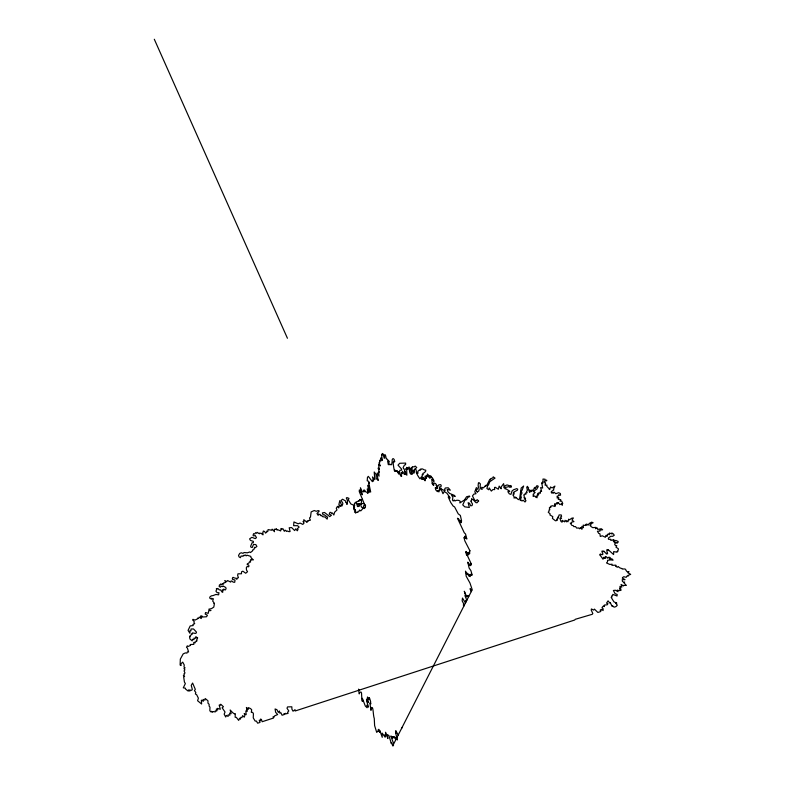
<?xml version="1.0" encoding="UTF-8"?>
<svg xmlns="http://www.w3.org/2000/svg" width="785" height="785" viewBox="0 0 785 785"><rect width="100%" height="100%" fill="white"/><g stroke="black" fill="none" stroke-linecap="round" stroke-linejoin="round"><path stroke-width="1.18" d="M358.49 689.142L359.216 693.901L359.932 692.321L360.972 691.997L361.532 692.959L361.905 700.887L362.768 701.447L362.346 698.287L365.329 706.058L367.086 707.766L367.017 705.058C370.844 712.034 365.575 699.337 366.889 700.897L366.467 699.15L368.469 702.575L367.409 698.071L367.743 698.679C366.281 693.067 370.177 703.703 369.038 697.786L369.509 698.836L369.441 698.032C371.609 703.409 370.029 701.476 370.873 703.831L369.872 702.948L370.628 707.962C371.207 712.603 370.844 708.973 371.266 709.306L370.569 707.02L371.295 708.384C373.405 704.194 373.022 715.841 374.259 718.403L374.612 725.585L376.702 732.385L378.125 730.913L378.399 731.492L378.282 729.451L379.018 729.432L379.606 732.376L379.803 730.521L382.236 737.331L382.128 733.092L385.141 737.223L385.092 734.515L385.778 736.173L385.513 732.248L387.888 738.567L387.397 734.574L388.928 735.623L391.303 743.454L391.332 742.6L392.755 745.75L393.118 744.936L393.501 745.73L393.059 742.041L390.783 736.016L391.98 736.605L392.696 738.292L393.04 736.546L393.766 737.566L393.521 736.585L394.335 736.683L395.748 739.598L395.208 737.841L395.748 737.321L397.367 739.961L395.611 732.788L396.121 732.955L395.748 730.678L398.23 735.005M392.755 745.75L472.207 589.712L469.979 583.049L466.182 576.219L465.495 571.146L466.555 573.56L466.575 572.942L467.36 574.522L467.153 573.197L468.92 576.092L468.537 574.012C472.207 580.527 468.105 572.343 470.608 575.327L470.539 574.424L471.471 575.425L471.049 574.178L472.148 575.16L471.952 574.208L470.892 570.616L469.145 568.095L467.762 562.158L469.479 565.465L469.273 563.993L470.244 565.651L470.215 564.238L470.951 565.337L470.617 563.444L471.402 564.189L467.252 555.289L466.683 555.437L465.711 552.041L466.123 552.385L466.182 551.433L468.066 555.113L467.85 552.503L468.586 553.876L468.233 552.306L469.165 554.004L469.155 552.866L469.656 553.68L469.626 550.53L469.999 550.923L464.877 540.953L463.974 537.48L464.769 538.49L464.553 536.744L465.407 538.255L465.024 536.135L466.839 539.04L465.544 534.026L464.269 532.76L457.469 518.257L458.695 519.022L460.972 522.781L461.011 521.279L461.482 522.133L460.972 520.455L461.609 521.093L460.363 515.451L458.214 513.841L454.574 506.904L453.21 506.129L450.757 502.567L448.196 496.974L449.128 496.954L449.933 498.269L449.766 497.317L446.92 493.245L444.251 491.459L442.995 493.726L440.827 488.564L439.217 488.093L439.767 486.788L440.915 486.985L441.209 485.326L440.62 484.639L438.668 484.904L437.539 486.828L436.087 485.375M363.121 508.287L361.463 507.051C360.03 503.901 361.483 505.177 361.296 502.429C362.542 502.429 359.765 497.101 359.667 500.467L355.899 502.145L358.195 504.912L359.03 503.842L360.55 504.137C362.866 503.568 363.18 502.606 365.516 505.236L365.378 507.718L364.201 507.149L364.534 508.562L363.131 508.287L360.776 510.898L359.569 510.024L359.491 510.947L357.891 511.467L358.009 512.301L355.615 512.654L354.496 512.095L355.222 510.191L354.006 508.965L354.555 507.316L353.741 505.216L350.915 503.999L348.334 499.947L348.972 498.347L346.911 497.582L346.313 498.033L347.47 500.555L347.323 504.048L346.774 504.451L346.509 502.734L345.665 502.469L345.734 501.085L342.564 499.211L341.112 500.418L342.849 503.234L342.515 504.824L340.042 506.07C337.452 504.47 340.072 510.24 338.05 506.953L337.471 506.335L336.284 508.297L336.971 509.985L334.577 512.242L333.861 515.029L332.31 512.919L331.447 513.459L331.044 512.448L329.975 512.36L329.19 514.146L331.456 515.215L329.729 516.618L324.558 512.487L322.37 512.919L323.135 514.931L324.205 514.734L327.6 517.207L327.149 519.13L325.068 517.06L322.429 516.599L321.507 515.382L320.81 515.686L320.221 514.41L319.004 514.675L318.641 513.841L318.111 515.343L316.993 513.488L319.269 511.025L318.239 510.574L316.247 511.28L314.275 510.525L311.154 511.908L310.477 517.178C309.241 517.521 309.467 518.856 310.271 519.709L310.232 520.367L308.171 520.553L308.171 521.279L307.013 521.063L307.063 522.398L303.795 519.67L303.952 521.574L303.01 521.417L304.06 523.036L302.843 524.39L300.047 523.075L298.123 523.811L293.943 521.937L293.61 525.685L297.564 525.685L299.134 527.078L297.338 528.688L298.025 529.433L297.289 530.797L295.739 528.815L294.65 530.572L291.647 527.598L289.204 527.755L290.077 531.553L289.027 531.661L287.182 530.974L286.633 531.445L285.102 530.14L284.337 531.298L282.826 528.599L281.746 529.424L281.089 528.433L280.687 530.935L277.291 529.532L277.026 530.111L276.271 528.59L275.663 529.443L274.299 529.227L274.485 531.71L272.13 529.149L271.757 530.218L268.077 529.6L267.832 531.386L266.763 531.082L266.988 531.985L265.487 533.103L264.702 531.543L263.309 531.033L262.857 533.035L262.043 533.388L262.926 533.78L263.014 534.87L261.111 533.358L259.55 533.143L259.413 533.771L257.078 532.328L256.656 533.3L255.635 532.632L254.674 534.065L253.614 533.633L253.025 535.36L253.712 535.949L255.243 535.498L256.469 537.656L255.282 538.628L251.877 537.323L249.61 538.893L250.454 540.423L253.378 541.375L253.31 542.759L252.142 542.71L250.592 546.321L250.945 547.174L252.25 547.498L253.486 544.476L255.822 544.564L256.911 546.438L255.145 547.783L254.575 547.253L253.84 549.598L252.544 550.059L252.623 550.815L250.503 552.532L249.758 551.963L247.353 552.807L244.164 552.532L242.899 553.346L241.338 552.777L239.71 553.415L238.542 555.456L239.091 556.908L240.387 557.684L241.083 556.025L243.016 556.251L243.281 555.329C244.498 556.742 244.763 553.533 246.166 555.839L247 555.201L250.817 556.379L250.906 557.419L253.28 559.95L251.21 559.342L251.328 560.186L250.405 560.058L250.543 562.139L249.434 561.736L249.139 562.855L247.314 563.836L247.216 564.601L248.58 564.896L249.012 566.132L248.502 566.809L247.206 566.397L246.313 567.781L246.51 570.106L247.55 571.706L245.705 573.236L242.85 571.186L241.554 571.765L241.466 573.776L237.953 573.806L237.629 575.464L238.444 577.701L236.864 578.309L236.923 579.271L236.157 578.359L233.577 577.711C232.772 576.347 231.86 579.212 232.684 579.448L235.039 580.017L234.725 582.303L233.116 582.127L231.909 581.047L231.075 580.969L230.731 582.107L227.571 580.547L226.737 581.538L224.765 580.527L225.825 582.391L223.646 582.912L223.705 583.873L222.724 583.49L222.969 584.099L221.566 584.393L220.732 583.854L220.693 584.776L219.476 584.815L219.162 586.523L220.448 587.19L221.105 586.159L222.557 586.591L222.95 585.914L225.746 587.484L226.09 588.73L225.275 589.996L223.676 589.054L223.646 590.222L222.292 589.751L222.842 592.057L222.292 592.302L220.428 589.829L219.3 589.918L217.906 588.475L216.258 588.878L216.837 589.358L215.895 591.174L217.239 592.724L218.966 592.704L218.632 594.834L215.875 594.481L213 595.599C210.969 595.324 207.534 598.042 211.4 599.083L211.724 598.18L212.205 598.975L213.363 598.719L212.706 601.153L213.952 602.625L213.726 603.361L214.442 603.42L213.805 607.109L211.479 608.64L208.839 609.18L209.477 610.288L210.959 610.514L208.751 610.73L208.192 613.379L205.542 612.535L205.199 614.076L207.417 615.234L206.543 616.755L202.883 616.99C202.491 615.882 199.979 615.146 200.597 616.863L201.882 617.049L201.156 618.511L199.243 617.088L198.468 618.443L197.447 618.129L197.761 618.747L195.004 620.091L192.992 619.345L192.59 619.905L194.209 621.583L194.023 622.927L194.719 623.633L192.874 624.575L193.198 625.566L190.206 625.91L188.057 630.414L189.911 633.26L189.911 630.708L190.883 630.836L191.079 628.971L193.561 628.981L196.495 632.121C196.23 634.339 194.562 633.024 192.384 632.936L192.443 633.799L191.766 633.652L191.775 634.427L190.029 635.752L190.323 636.625L189.607 636.713L189.892 638.921L192.168 640.903L192.502 639.314L193.954 639.667L194.003 638.097L195.161 638.47L195.867 636.723L197.673 637.92L196.986 637.891L196.996 640.324L196.289 640.413L196.75 641.316L194.915 642.022L195.141 642.915L193.758 642.424L193.836 644.377L190.225 644.534L190.51 645.407L188.037 646.497L187.321 645.819L186.487 647.301L187.419 648.106L188.586 652.001L187.399 651.884L186.967 653.1L185.388 652.904L183.19 653.876L180.334 659.096L180.118 665.062L181.06 665.543L180.893 663.825L182.728 662.128L184.269 665.023L183.984 667.054L185.083 667.849L183.975 668.594L184.877 669.86L184.073 670.851L184.975 673L183.906 673.991L184.377 674.923L183.347 675.64L184.632 676.474L183.69 677.023L184.416 682.018L185.358 683.588L183.278 687.827L185.427 688.209L185.535 689.034L188.253 691.153L188.665 689.868L189.882 691.094L189.676 690.084L191.726 690.28L192.315 689.358L191.236 685.413L192.6 683.038L195.318 689.358L194.454 690.623L195.818 692.448L195.377 693.969L196.662 694.725L198.389 698.169L197.575 700.73L201.627 704.027L201.352 700.171L203.393 701.25L203.07 699.406L204.934 700.132L205.16 698.483L207.966 700.779L207.986 703.203L209.114 704.253L209.095 706.029L209.978 707.187L209.84 710.788L211.057 712.015L211.273 711.259L212.529 712.25L212.617 711.544L215.345 711.887L215.267 710.817L216.729 711.053L216.317 709.022L217.69 709.964L217.327 708.355L220.33 709.238L219.162 705.116L220.536 705.165L220.3 704.39L220.879 704.351L223.44 706.755L222.145 707.776L225.03 712.024L224.167 714.173L225.737 717.019L226.296 715.439L228.131 716.401L228.111 714.86L229.917 715.164L229.622 713.084L231.153 713.732L230.162 709.974L232.772 712.731L234.509 713.928L235.264 713.594L235.157 717.274L236.324 717.353L238.679 720.394L239.533 718.206L240.347 719.207L240.838 717.323L241.908 717.608L242.653 715.616L244.253 717.176L244.92 715.223L244.194 713.575L246.176 714.664L245.823 710.886L247.167 711.504L246.608 709.787L247.471 709.856L246.372 707.471L248.502 709.247L248.403 707.628L250.415 708.551L251.681 709.66L251.308 712.387L252.593 712.28L253.418 713.722L253.251 717.882L255.174 721.111L256.371 721.042L257.657 723.191L259.992 722.435L259.246 720.218L260.522 720.708L260.434 719.089L261.415 719.413L262.151 721.729L273.494 718.039L273.072 716.744L274.142 717.088L274.465 715.959L277.654 714.546L275.643 712.319L275.074 708.963L276.87 709.65L278.381 712.427L279.431 710.974L279.892 713.231L280.834 712.652L282.08 715.243L284.082 714.595L284.052 713.526L285.259 714.144L285.72 713.28L286.466 713.82L288.144 713.271L287.565 712.299L288.782 710.945L287.006 708.286L287.536 706.902L291.834 706.804L291.932 709.218L293.031 711.19L295.042 709.65L295.131 710.994L574.649 620.032L575.297 619.296L592.243 614.302L592.842 613.527L591.233 610.141L591.399 608.954L593.637 610.073L594.422 609.111L597.876 612.467L600.339 611.672L601.133 610.73L600.103 610.19L601.84 609.297L603.086 610.602L603.135 608.846L602.026 607.482L603.459 605.971L604.283 606.599L604.362 605.078L607.325 604.764L607.933 603.626L606.511 603.145L608.051 600.849L609.827 603.037L610.22 602.487L611.731 605.667C611.191 607.021 613.428 604.489 612.555 606.295L614.321 607.119C616.245 606.677 616.568 606.177 617.275 605.157L615.626 603.066L616.814 603.155L613.948 601.869L611.152 597.375L612.094 596.875L611.466 596.09L612.653 595.481L612.761 594.373L617.049 596.001L617.167 594.451L615.077 593.617L613.379 590.487L615.352 590.232L618.011 591.704L617.157 590.134C619.424 590.85 620.209 590.575 621.121 590.143L620.768 589.329L619.669 589.29L620.778 588.269L619.61 588.083L620.699 587.16L619.934 586.356L621.906 587.062L621.072 584.442L623.633 585.953L623.476 585.404L626.42 585.424L624.075 583.029L624.664 582.058L623.938 582.382L622.407 581.381L622.23 579.703L625.037 579.693L622.309 578.074L622.672 577.475L623.79 576.72L626.234 577.309L626.813 576.18L628.304 576.043L628.069 575.356L630.698 574.365L627.833 572.756L629.03 571.706L626.989 571.657L625.949 570.283C625.704 568.409 624.036 569.086 622.25 569.046L622.162 568.654C620.798 568.173 619.365 568.026 618.315 566.525L617.108 567.31L616.441 566.22L615.715 566.534L615.862 565.171L611.917 565.347L612.123 564.209L609.808 564.444L606.511 562.943L607.531 561.795L607.561 560.313L609.749 560.039L609.356 558.469L611.005 560.166C610.347 558.106 615.381 562.178 611.937 558.881L610.485 558.743C610.926 557.242 608.296 556.673 607.953 557.919L607.266 558.125C606.471 556.516 606.324 556.781 605.363 556.447L605.206 558.361L604.646 557.635L604.587 558.439C602.851 554.553 603.822 561.579 602.419 558.331L599.76 554.75L600.692 555.015L600.221 553.965C606.756 557.124 598.376 548.48 603.93 551.737L603.773 551.031L606.609 554.053L606.864 553.258L607.61 553.798L606.766 550.678L607.031 549.49L608.503 550.589L608.306 549.804L613.595 554.553L613.693 551.59L617.108 552.218L617.226 551.394L617.942 551.364C617.432 550.413 618.698 550.148 618.305 548.686L615.97 547.184L616.794 545.663L615.391 545.506L614.616 544.093L615.607 542.788L613.919 541.787L617.236 543.132L616.971 542.474L617.923 542.533L618.178 541.454L615.734 540.404L614.125 541.405L614.145 540.129L613.262 541.002L613.703 539.648L611.535 540.315L610.494 540.09L610.759 539.295L608.493 539.315L608.326 538.117L610.779 536.263L612.712 536.302L614.253 535.242L613.379 533.839L611.858 533.751L612.045 532.897L611.329 533.731L609.425 533.035L609.327 534.742L608.179 533.849L607.551 535.017L607.197 534.663L607.335 536.135L606.766 536.381L605.902 535.36L605.382 537.254L602.311 535.802L600.289 536.44L599.917 533.8L598.641 533.339L597.405 531.209L600.025 531.072L599.818 530.14L602.664 529.777L601.271 528.737L597.719 529.414L597.248 527.962L595.472 528.747L595.992 527.373L592.754 527.657L591.095 526.598L590.065 525.401L591.056 524.959L590.457 523.948L593.156 522.761L591.635 522.153L589.26 523.458L588.809 524.812L587.896 524.194L587.906 525.077L586.248 524.027L586.209 525.322L585.747 524.753L585.512 525.499L583.167 525.136L583.481 527.677L581.862 526.352L582.009 529.218L580.88 527.677L581.086 528.609L580.115 527.883L579.526 528.786L578.584 527.932L576.69 528.128L575.562 526.588L573.756 526.617L573.413 525.754L571.804 525.312L570.244 523.065L571.411 523.32L571.784 522.005L573.963 521.682L572 519.994L573.403 517.972L571.853 518.149L569.41 519.866L568.713 519.15L567.947 521.789L566.701 520.681L566.603 521.868L565.072 520.288L564.69 521.858L562.119 520.337L562.521 521.574L561.952 522.133L560.981 521.466L559.872 518.198L561.56 518.394L560.618 516.932L561.599 516.334L561.216 514.94L559.087 514.94L558.351 517.305L557.811 517.07L558.017 518.551L557.134 518.473L557.428 519.905L556.908 519.513L556.771 520.514L555.427 520.789L552.395 518.375L552.797 516.628L549.922 514.921L550.148 513.89L548.244 512.222L549.137 511.045L548.951 510.024L549.804 509.808L549.441 508.248C548.587 506.973 552.277 508.121 550.344 506.433L552.326 505.717L555.162 506.502L554.396 504.961L555.407 505.295L554.553 503.793L557.311 503.98L556.663 502.704L558.4 503.185L558.233 502.635L559.852 504.578L561.246 503.97L562.384 505.187L561.589 503.813L562.786 503.44L561.569 501.007L559.98 501.232L560.775 499.633L558.272 499.329L558.891 497.798L556.997 497.857L557.831 497.17L556.967 496.306L558.773 495.659L558.567 494.815L560.559 495.188L560.372 493.539L558.684 492.725L555.77 493.696L554.014 492.126L553.033 493.343L552.758 492.372L551.6 493.039L551.345 492.529L551.306 491.596L553.837 489.86L553.405 489.418L554.926 486.082L552.13 487.946L550.471 486.955L549.775 489.565A1.609 1.442 26.8 0 1 548.823 488.515L546.645 486.16L546.968 485.15L545.094 485.248L545.683 483.756L545.133 484.002L545.438 482.755L544.348 482.255L544.476 481.342L546.811 480.675L546.625 480.145L544.986 480.371L545.084 479.223L542.985 479.046L543.034 482.471L542.298 482.176L542.749 483.58L541.699 482.814L542.661 488.044L540.669 487.573L541.611 491.459L540.404 490.89L540.404 493.225L538.942 492.637L538.785 494.314L537.882 493.353L537.931 495.786L537.136 495.041L537.018 497.798L535.802 496.365L535.949 497.16L534.673 496.13L532.887 496.051L533.584 495.62L533.133 494.226L534.163 493.775L534.035 492.843L535.164 492.587L533.731 491.253L536.871 489.006C537.931 487.269 536.734 487.74 538.245 486.926L538.049 486.023L536.871 485.689L535.753 487.779L535.125 487.2L535.046 488.702L534.183 487.985L533.309 491.076L532.122 489.879L532.034 491.027L531.219 490.399L530.905 491.773L530.091 490.164L529.669 492.313L528.933 490.674L529.394 490.105L528.236 489.133L528.56 487.77L527.608 487.2L527.657 486.317L526.715 487.102L527.363 490.38L526.47 491.763L527.108 492.705L525.518 493.039L526.009 494.177L525.018 493.883L523.703 495.08L524.311 495.796L524.056 497.621L525.234 497.965L525.567 498.799L524.4 498.455L525.95 500.722L525.008 501.998L523.193 500.222L521.927 501.026L521.534 500.094L520.259 500.536L520.455 498.112L521.299 498.112L520.798 495.129L521.976 493.137L521.26 490.87L522.113 490.252L523.654 486.003L521.191 488.074L519.601 498.73L518.385 499.643L515.519 497.101L515.431 497.749L515.981 497.504L513.979 498.024L514.204 496.817L513.007 495.257L513.184 494.442L513.93 494.599L513.174 493.098L514.165 493.392L513.832 492.067L517.335 490.262L517.747 489.192L516.697 488.643L513.547 489.781L512.065 490.949L510.927 494.373L509.279 493.834L507.846 491.665L509.014 491.4C510.937 492.283 508.602 490.174 507.797 490.036L505.609 488.584L505.089 488.937L505.295 487.456L508.935 486.612L509.71 487.279L511.398 487.043L511.251 486.219L510.692 485.454L510.613 485.993L506.973 484.934L504.99 485.807L504.166 487.956L503.627 483.619L501.173 486.985L501.124 488.79L499.172 486.092L498.338 489.261L495.266 487.269L494.55 487.475L494.658 489.614L493.019 489.467L491.322 491.096L489.192 487.887L488.81 489.801L486.926 488.555L487.799 485.12L488.437 485.051L489.801 481.725L495.031 478.104L493.206 476.829L492.901 477.839L490.546 478.772L490.674 479.92L489.791 479.331L486.71 485.601L486.013 485.258L485.63 486.406L484.993 486.033L483.609 487.848L481.686 487.279L482.206 489.34L480.871 489.055L480.135 486.543L480.381 483.933L478.958 482.589L478.399 482.952L478.124 485.797L479.164 489.487L478.693 491.224L477.515 491.528L477.525 492.283L476.652 491.577L476.152 489.84L477.28 489.438L477.349 488.103L476.328 487.681L474.788 491.852L476.014 493.716L473.846 494.128L472.462 495.943L474.67 500.202L476.181 500.84L477.143 499.652L478.722 501.026L478.104 501.409C476.142 505.785 474.032 498.74 471.981 499.427L471.805 498.632L471.324 500.918L470.686 500.977L472.501 503.999L472.05 505.618L470.657 505.795L469.567 503.332L468.125 502.665L469.342 507.463L464.749 506.845L462.757 504.912L464.906 500.222L466.368 499.711L468.096 497.219L469.734 496.571L469.469 496.041L466.584 496.738L464.484 499.966L459.902 502.94C461.197 500.83 458.626 499.908 456.262 500.369L454.898 500.967L454.309 500.006L453.19 500.997L452.464 500.025L452.886 497.17L451.591 495.276L455.192 496.522L454.476 495.423L449.619 493.431L447.872 491.714L447.205 489.408L450.315 490.164L448.225 487.779L445.291 488.015L444.712 489.094L445.144 490.439L444.575 490.576L440.149 488.535L440.424 489.487L439.737 490.36L439.345 489.555L439.031 491.842L438.108 490.409L438.256 491.675L437.844 490.89L437.382 491.616L435.704 489.83L435.263 487.789L436.136 488.555L436.038 487.524L436.784 488.604L436.715 487.387L437.49 488.29L436.705 485.375L435.675 483.638L433.693 482.814C434.439 489.614 431.358 481.813 431.897 479.154L434.007 481.401C433.86 479.35 430.396 474.385 430.141 478.163L429.689 477.251C428.443 478.987 426.912 470.431 427.423 475.504L426.598 476.387L426.324 475.739L426.402 476.632L425.705 476.191L426.255 478.467L425.038 476.23L425.068 480.812C420.662 472.109 425.941 483.423 422.055 478.036L421.81 479.341L421.319 476.995L420.004 478.83C418.434 477.064 415.55 471.962 416.354 471.579C416.541 467.438 412.9 469.126 413.852 472.168M426.657 477.152L425.009 479.419L423.203 479.292L422.114 476.701L422.271 474.385L423.135 474.719L422.938 473.365C423.802 473.502 428.208 469.607 424.273 469.911C423.36 469.381 421.673 468.096 421.005 469.518L420.367 469.077L420.191 470.392L419.327 470.058L417.748 471.471L417.973 473.316L417.267 473.012M353.957 509.789C354.889 507.316 356.361 512.615 355.566 512.958M358.98 501.115L359.667 499.859L360.894 500.29L362.503 499.309M402.116 727.361L401.508 728.558M410.192 470.715L411.34 471.334L411.046 468.802L412.282 467.948L412.361 466.584L414.137 466.928L415.167 466.064L416.737 467.517L414.539 469.587L413.852 473.375L411.183 467.615L412.253 474.218L411.193 472.227L411.114 474.385L409.888 472.923L409.328 469.97L409.564 468.91L410.104 469.204L409.044 466.889L408.308 469.018L407.857 468.311L407.464 469.391L406.65 467.379L406.836 475.239L404.54 470.411L405.246 474.552L404.795 473.846L404.403 474.464L402.577 471.383L402.332 473.698L401.37 472.334L401.017 472.796L401.635 476.348L400.949 476.279L399.163 472.688C397.926 471.756 398.751 474.739 397.642 472.158L397.23 470.578L396.641 471.098L396.091 470.5L396.209 471.53L394.826 469.989C394.992 476.122 392.392 460.599 393.452 461.904L393.903 462.375L393.933 460.942L394.757 461.639C394.109 457.056 391.637 458.185 392.147 461.59L391.646 464.73L390.331 464.337L390.027 464.877L388.869 463.709L389.085 464.465L388.32 464.691L387.623 461.03L389.134 462.336L389.066 461.246L386.868 458.891C386.024 460.697 385.69 452.523 384.748 455.28L384.326 454.927L384.719 458.097L384.179 458.204L383.315 454.299L382.462 453.475L382.599 454.486L381.853 454.103L382.099 455.261L381.608 454.858L381.834 457.066C383.482 466.947 380.058 451.542 380.794 461.188L379.577 460.226L379.636 463.101L379.096 462.61L380.156 465.966L378.998 464.092L378.556 464.955L379.381 469.538L378.164 468.046L379.302 472.217L378.713 471.913L379.047 476.201L377.3 472.943L377.065 474.464L378.213 480.459L377.202 478.997L376.319 479.056L376.025 474.415L374.219 471.991L374.798 479.625L372.492 476.937L373.572 481.028L372.944 480.047L372.394 481.696L368.312 476.338L367.449 477.437L367.223 480.803L368.675 481.333L369.48 483.383L368.734 482.677L370.677 492.048C368.518 490.694 368.999 482.598 367.704 485.65L369.313 491.989L368.94 492.568L368.528 492.146C365.545 482.961 369.156 495.983 367.429 493.029C366.929 491.41 365.074 492.637 364.927 490.478L363.916 489.879L363.936 490.37C365.663 494.099 363.386 489.212 363.622 491.41L362.866 492.156L362.081 491.273L360.443 487.721L360.874 491.665L362.405 494.727L359.383 489.899L359.255 491.547L364.76 505L363.583 505.874L363.161 508.258M340.798 506.07L338.845 504.667L339.787 500.663L341.926 506.099M359.088 690.054L359.226 689.878M466.368 601.192L465.858 600.417L465.839 602.223M471.216 591.664L470.078 588.671L471.687 590.732M432.035 483.226L432.613 484.394M408.406 468.537L406.846 467.791L405.178 469.45L403.647 468.9L403.147 467.487L404.442 465.073L405.56 464.681L405.668 463.091L399.702 463.278L398.005 465.152L401.547 469.018L401.655 470.195L399.928 470.235L399.369 472.021L398.348 471.657L398.76 474.14M466.81 600.319L464.955 595.56L465.721 595.884L464.298 591.252L466.771 596.894L467.654 595.776L468.213 596.355L468.115 595.403L468.704 596.59M353.544 507.404L353.976 508.317L353.672 507.139L354.202 505.236L354.732 505.491L354.339 503.793L355.065 502.753L355.556 502.478L356.979 504.353C357.469 508.572 358.382 505.618 359.471 506.139L358.814 503.519M154.302 39.25L287.428 338.257M465.466 602.958L462.483 598.062L462.149 600.849L464.151 604.735L463.287 604.98L463.925 605.991M429.542 477.947L429.366 476.878L431.622 477.623C431.23 474.945 429.65 476.25 428.267 475.111L426.873 475.926L427.02 476.789"/></g></svg>
